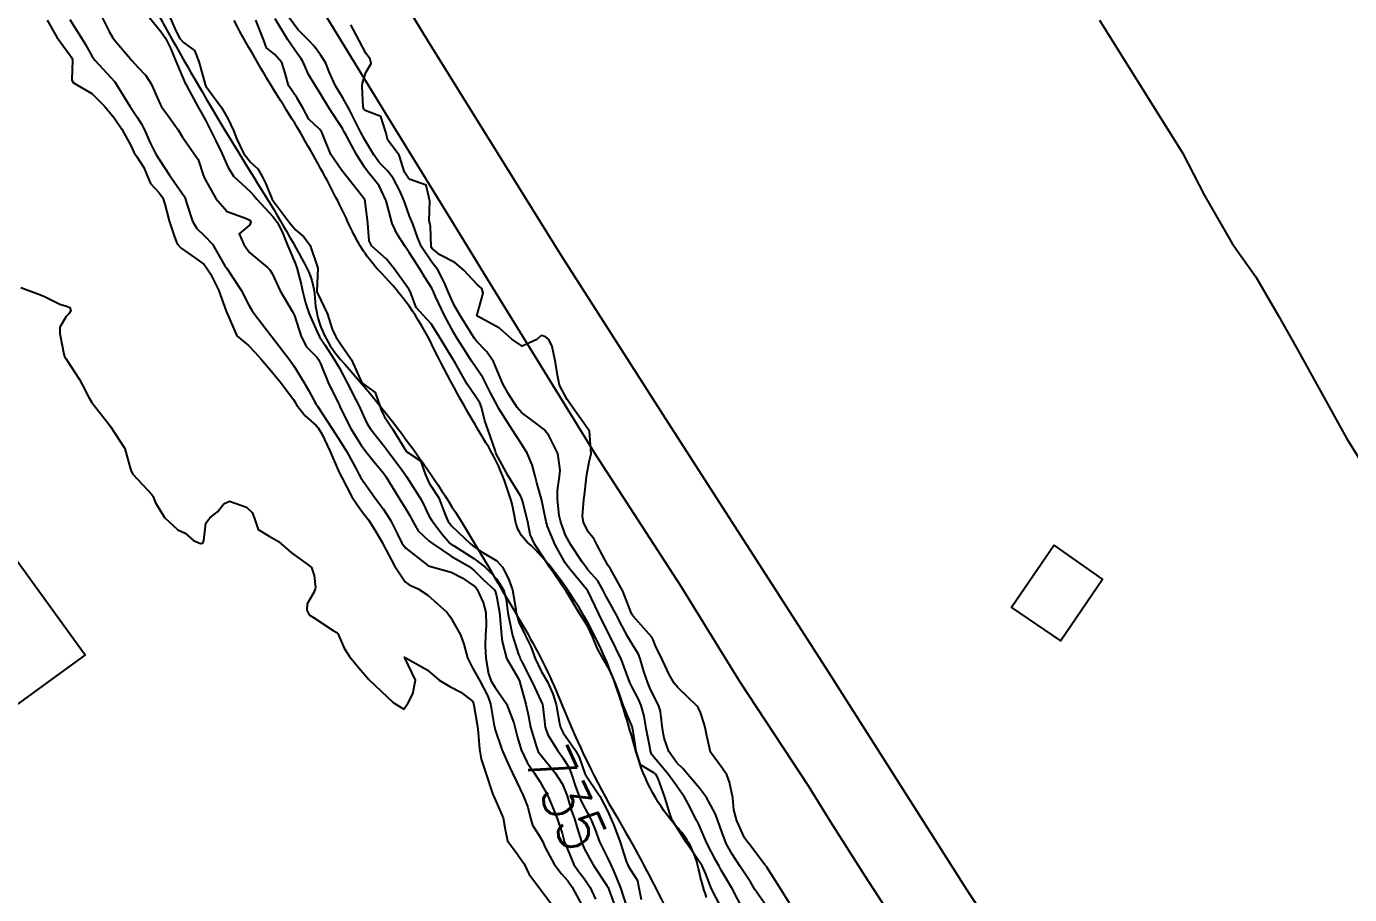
# Model space of a CAD drawing. Header units: metres. Extents: x 307586 to 320046, y 7427249 to 7434250.
# Drawn here: x 317121.1 to 317237, y 7432477.8 to 7432553.9 of the extents above; entities that cross this region are included whole.
import ezdxf
from ezdxf.enums import TextEntityAlignment as Align

# ---------------------------------------------------------------- set-up
doc = ezdxf.new("R2010")
doc.units = ezdxf.units.M
doc.header["$MEASUREMENT"] = 0
for name, color, linetype in [('Area', 45, 'Continuous'), ('Cotas', 45, 'Continuous'), ('Curvas de Nivel 1m', 11, 'Continuous'), ('Curvas de Nivel 5m', 15, 'Continuous'), ('Edificações', 30, 'Continuous'), ('Hidrografia', 140, 'Continuous'), ('Vias Primárias', 230, 'Continuous')]:
    doc.layers.add(name, color=color, linetype=linetype)
doc.styles.add('Style-STANDARD', font='STANDARD.shx')

msp = doc.modelspace()

# ---------------------------------------------------------------- linework, layer by layer
at = {"layer": 'Area'}
msp.add_polyline3d([(317215.13, 7432554.44, 736.91), (317218.62, 7432548.84, 737.04), (317222.4, 7432542.8, 736.97), (317224.34, 7432539.08, 737.02), (317226.75, 7432534.86, 737.03), (317228.84, 7432531.93, 736.95), (317230.86, 7432528.45, 736.72), (317232.38, 7432525.77, 736.79), (317236.78, 7432517.78, 737), (317244.38, 7432505.58, 736.93)], dxfattribs=at)
at = {"layer": 'Curvas de Nivel 1m', "flags": 128}
for points, elevation in [([(317131.66, 7432554.87), (317132.84, 7432553.45), (317133.25, 7432552.85), (317133.68, 7432551.98), (317134.15, 7432550.84), (317134.8, 7432549.32), (317134.95, 7432548.98), (317135.02, 7432548.83), (317135.33, 7432548.27), (317136.11, 7432546.81), (317136.34, 7432546.39), (317136.75, 7432545.67), (317137.19, 7432544.8), (317137.67, 7432543.85), (317138.19, 7432542.79), (317138.7, 7432541.58), (317139.22, 7432540.77), (317140.68, 7432539.41), (317140.99, 7432539.07), (317141.24, 7432538.75), (317142.65, 7432537.22), (317143.03, 7432536.73), (317143.47, 7432535.88), (317143.95, 7432534.72), (317144.6, 7432533.12), (317144.76, 7432532.71), (317145.15, 7432531.28), (317145.27, 7432530.7), (317145.51, 7432529.65), (317145.84, 7432528.69), (317146.53, 7432527.11), (317146.76, 7432526.68), (317147.2, 7432525.98), (317148.05, 7432524.66), (317148.49, 7432523.91), (317149.17, 7432522.65), (317149.94, 7432521.16), (317150.19, 7432520.64), (317150.45, 7432520.07), (317150.9, 7432519.1), (317151.18, 7432518.63), (317152.41, 7432517.07), (317152.78, 7432516.61), (317153.96, 7432515.02), (317154.27, 7432514.59), (317154.38, 7432514.42), (317155.54, 7432512.57), (317155.83, 7432512.05), (317156.34, 7432510.97), (317156.58, 7432510.56), (317157.49, 7432509.38), (317158.21, 7432508.54), (317158.31, 7432508.46), (317158.49, 7432508.36), (317160.29, 7432507.24), (317161.23, 7432506.51), (317161.77, 7432505.99), (317162.27, 7432505.46), (317162.89, 7432504.48), (317163.1, 7432503.64), (317163.27, 7432502.48), (317163.52, 7432501.18), (317163.67, 7432500.48), (317164.2, 7432498.81), (317164.3, 7432498.57), (317164.34, 7432498.47), (317164.49, 7432498.17), (317165.36, 7432496.45), (317165.61, 7432495.9), (317166.15, 7432494.76), (317166.29, 7432494.44), (317166.33, 7432494.25), (317166.52, 7432492.44), (317166.77, 7432491.78), (317167.61, 7432490.42), (317168.09, 7432489.74), (317168.59, 7432488.93), (317168.81, 7432488.41), (317169.2, 7432487.25), (317169.5, 7432486.4), (317169.65, 7432486.01), (317170.03, 7432485.28), (317170.54, 7432484.38), (317170.87, 7432483.53), (317171.29, 7432482.38), (317171.98, 7432480.99), (317172.29, 7432480.37), (317172.55, 7432479.78), (317173.12, 7432478.36), (317173.73, 7432476.55)], 734), ([(317122.86, 7432554.45), (317123.73, 7432552.96), (317124.82, 7432551.44), (317125.02, 7432551.15), (317125.08, 7432550.95), (317125.04, 7432549.19), (317125.18, 7432548.94), (317126.78, 7432548.01), (317127.89, 7432546.91), (317128.75, 7432545.87), (317129.43, 7432544.89), (317130.23, 7432543.38), (317130.48, 7432542.88), (317130.71, 7432542.51), (317131.34, 7432541.51), (317131.62, 7432540.87), (317131.93, 7432540.11), (317132.68, 7432539.29), (317133.01, 7432538.85), (317133.2, 7432538.31), (317133.56, 7432536.84), (317134.02, 7432535.45), (317134.28, 7432534.83), (317134.62, 7432534.44), (317135.78, 7432533.64), (317136.6, 7432533.03), (317136.79, 7432532.8), (317137.18, 7432532.2), (317137.89, 7432530.79), (317138.55, 7432528.93), (317138.62, 7432528.78), (317138.67, 7432528.66), (317139.51, 7432526.77), (317140.51, 7432525.91), (317141.09, 7432525.34), (317141.6, 7432524.74), (317142.49, 7432523.73), (317143.31, 7432522.72), (317144.46, 7432521.17), (317144.63, 7432520.89), (317144.74, 7432520.71), (317145.48, 7432519.73), (317146.44, 7432518.91), (317146.64, 7432518.68), (317146.94, 7432518.16), (317147.66, 7432516.67), (317148.39, 7432514.99), (317148.54, 7432514.66), (317148.69, 7432514.35), (317149.58, 7432512.65), (317150.34, 7432511.53), (317150.73, 7432511.03), (317151.03, 7432510.63), (317151.53, 7432509.83), (317152.27, 7432508.61), (317152.31, 7432508.52), (317153.31, 7432506.6), (317154.27, 7432505.19), (317154.61, 7432504.93), (317155.4, 7432504.57), (317156.25, 7432504.03), (317157.9, 7432502.54), (317158.24, 7432502.1), (317159.1, 7432500.53), (317159.39, 7432499.71), (317159.71, 7432498.52), (317160.18, 7432497.59), (317160.79, 7432496.5), (317161.5, 7432495.15), (317161.75, 7432494.49), (317162.07, 7432492.55), (317162.08, 7432492.49), (317162.12, 7432492.31), (317162.72, 7432490.48), (317163.22, 7432489.34), (317163.64, 7432488.47), (317164.06, 7432487.62), (317164.61, 7432486.46), (317165.01, 7432485.43), (317165.25, 7432484.45), (317165.42, 7432483.86), (317166.01, 7432482.93), (317166.3, 7432482.44), (317166.54, 7432481.89), (317167.32, 7432480.43), (317167.96, 7432479.58), (317168.51, 7432478.96), (317168.9, 7432478.41), (317169.92, 7432476.51)], 737), ([(317124.86, 7432554.5), (317125.85, 7432552.93), (317126.22, 7432552.32), (317126.82, 7432551.25), (317127.04, 7432550.92), (317128.79, 7432549.02), (317128.88, 7432548.9), (317129.04, 7432548.65), (317130.12, 7432546.89), (317130.75, 7432545.95), (317131.18, 7432545.3), (317131.38, 7432544.87), (317131.89, 7432543.69), (317132.31, 7432542.86), (317132.45, 7432542.6), (317132.71, 7432542.19), (317133.61, 7432540.84), (317134.68, 7432539.3), (317134.87, 7432539.02), (317134.96, 7432538.83), (317135.08, 7432538.41), (317135.61, 7432536.82), (317135.99, 7432536.16), (317136.63, 7432535.57), (317137.36, 7432534.79), (317138.46, 7432532.91), (317138.54, 7432532.78), (317138.59, 7432532.71), (317139.87, 7432530.77), (317140.56, 7432529.45), (317140.8, 7432529), (317140.98, 7432528.75), (317142.52, 7432526.77), (317142.55, 7432526.73), (317142.64, 7432526.61), (317144.08, 7432524.71), (317144.49, 7432524.13), (317145.37, 7432522.7), (317145.77, 7432522), (317146.45, 7432520.75), (317146.49, 7432520.68), (317146.56, 7432520.58), (317147.82, 7432518.67), (317148.42, 7432517.76), (317149.12, 7432516.65), (317150, 7432515.03), (317150.19, 7432514.64), (317150.38, 7432514.31), (317151.56, 7432512.62), (317151.9, 7432512.17), (317152.34, 7432511.59), (317152.96, 7432510.6), (317153.6, 7432509.31), (317153.96, 7432508.59), (317154.31, 7432508.13), (317156.21, 7432506.64), (317156.28, 7432506.6), (317156.38, 7432506.56), (317158.28, 7432506.03), (317159.26, 7432505.55), (317160.27, 7432504.84), (317160.44, 7432504.69), (317160.58, 7432504.52), (317161.1, 7432503.36), (317161.32, 7432502.5), (317161.37, 7432501.36), (317161.31, 7432500.5), (317161.27, 7432499.57), (317161.32, 7432498.5), (317161.55, 7432497.12), (317161.8, 7432496.49), (317162.16, 7432495.92), (317163.13, 7432494.48), (317163.79, 7432492.81), (317163.87, 7432492.47), (317164.11, 7432491.54), (317164.43, 7432490.46), (317164.96, 7432489.34), (317165.56, 7432488.45), (317166.06, 7432487.69), (317166.75, 7432486.43), (317167.29, 7432485.16), (317167.57, 7432484.42), (317168.01, 7432483.14), (317168.16, 7432482.57), (317168.2, 7432482.42), (317168.33, 7432482.08), (317169.04, 7432480.4), (317169.42, 7432479.85), (317169.96, 7432479.16), (317170.47, 7432478.38), (317170.95, 7432477.37)], 736), ([(317133.57, 7432554.84), (317134.16, 7432553.52), (317134.51, 7432552.83), (317134.83, 7432552.47), (317135.78, 7432551.78), (317136.18, 7432550.81), (317136.3, 7432550.3), (317136.71, 7432548.8), (317136.79, 7432548.64), (317138.16, 7432546.79), (317138.75, 7432545.77), (317139.2, 7432544.78), (317139.49, 7432544.01), (317140.09, 7432542.77), (317140.71, 7432541.99), (317141.35, 7432541.4), (317141.73, 7432540.74), (317142.04, 7432540.09), (317142.59, 7432538.73), (317142.67, 7432538.59), (317144.09, 7432536.72), (317144.64, 7432536.06), (317145.38, 7432535.44), (317145.94, 7432534.69), (317146.59, 7432532.68), (317146.52, 7432530.68), (317146.52, 7432530.63), (317146.57, 7432530.49), (317147.44, 7432528.67), (317147.86, 7432527.34), (317148.17, 7432526.66), (317148.52, 7432526.16), (317149.55, 7432524.65), (317150.47, 7432522.64), (317151.64, 7432521.8), (317152.04, 7432520.62), (317152.13, 7432520.29), (317152.44, 7432519.67), (317153.15, 7432518.6), (317154.34, 7432516.66), (317154.39, 7432516.59), (317154.4, 7432516.58), (317155.61, 7432515.79), (317156.03, 7432514.57), (317156.37, 7432513.83), (317157.22, 7432512.55), (317157.74, 7432511.15), (317158, 7432510.54), (317158.33, 7432510.1), (317159.99, 7432508.52), (317160.31, 7432508.26), (317161.08, 7432507.73), (317162.29, 7432507.04), (317162.79, 7432506.48), (317163.32, 7432505.44), (317163.68, 7432504.48), (317163.95, 7432502.77), (317163.99, 7432502.47), (317164.23, 7432501.66), (317164.82, 7432500.46), (317165.26, 7432499.51), (317165.64, 7432498.45), (317166.18, 7432497.35), (317166.74, 7432496.43), (317167.21, 7432495.37), (317167.5, 7432494.43), (317167.79, 7432492.76), (317167.87, 7432492.42), (317168.12, 7432491.95), (317169.19, 7432490.4), (317169.51, 7432489.82), (317170.02, 7432488.39), (317170.07, 7432488.26), (317171.32, 7432486.38), (317172.03, 7432485.04), (317172.32, 7432484.37), (317172.54, 7432483.85), (317173.1, 7432482.36), (317173.64, 7432480.69), (317173.77, 7432480.35), (317173.97, 7432479.98), (317174.61, 7432478.99), (317174.74, 7432478.34), (317174.94, 7432477.33)], 733), ([(317181.93, 7432476.69), (317181.1, 7432478.26), (317180.58, 7432479.65), (317180.28, 7432480.27), (317179.98, 7432480.74), (317178.91, 7432482.29), (317178.56, 7432482.85), (317178.02, 7432483.72), (317177.67, 7432484.3), (317177.46, 7432484.88), (317177.01, 7432486.31), (317176.44, 7432487.94), (317176.24, 7432488.32), (317176.07, 7432488.45), (317174.89, 7432489.15), (317174.52, 7432490.34), (317174.21, 7432492.26), (317174.19, 7432492.35), (317174.18, 7432492.41), (317174.13, 7432492.57), (317173.38, 7432494.36), (317173, 7432495.51), (317172.68, 7432496.36), (317172.18, 7432497.46), (317171.64, 7432498.38), (317171.12, 7432499.3), (317170.69, 7432500.39), (317170.23, 7432501.33), (317169.53, 7432502.41), (317168.46, 7432504.22), (317168.33, 7432504.42), (317168.26, 7432504.52), (317166.94, 7432506.43), (317166.3, 7432507.45), (317165.62, 7432508.45), (317165.22, 7432509.35), (317165, 7432510.46), (317164.53, 7432512.29), (317164.48, 7432512.47), (317164.45, 7432512.56), (317164.37, 7432512.74), (317163.28, 7432514.48), (317162.4, 7432516.09), (317162.26, 7432516.35), (317162.21, 7432516.49), (317162.16, 7432516.74), (317161.54, 7432518.5), (317161.25, 7432519.31), (317160.94, 7432520.51), (317160.81, 7432520.87), (317160.46, 7432521.42), (317159.68, 7432522.53), (317158.65, 7432524.39), (317158.56, 7432524.54), (317158.5, 7432524.63), (317157.32, 7432526.55), (317156.54, 7432527.82), (317155.84, 7432528.57), (317155.23, 7432529.25), (317154.72, 7432530.59), (317154.68, 7432530.69), (317154.58, 7432530.86), (317153.31, 7432532.6), (317152.61, 7432533.47), (317151.32, 7432534.63), (317151.1, 7432535.1), (317150.99, 7432536.63), (317150.76, 7432538.55), (317150.74, 7432538.64), (317150.72, 7432538.69), (317150.67, 7432538.76), (317149.18, 7432540.66), (317148.7, 7432541.25), (317147.75, 7432542.67), (317147.08, 7432544.34), (317146.93, 7432544.68), (317146.75, 7432544.89), (317145.82, 7432545.76), (317145.3, 7432546.7), (317144.78, 7432547.61), (317144.04, 7432548.72), (317143.74, 7432549.78), (317143.43, 7432550.72), (317142.82, 7432551.44), (317142.1, 7432552.02), (317141.84, 7432552.74), (317141.17, 7432554.44)], 733), ([(317183.92, 7432476.35), (317182.96, 7432478.24), (317181.97, 7432479.91), (317181.77, 7432480.25), (317181.48, 7432480.76), (317180.71, 7432482.26), (317180.02, 7432483.85), (317179.89, 7432484.14), (317179.81, 7432484.27), (317179.21, 7432485.45), (317178.74, 7432486.29), (317178.06, 7432487.28), (317177.32, 7432488.31), (317176.09, 7432489.79), (317175.84, 7432490.07), (317175.76, 7432490.33), (317175.7, 7432490.73), (317175.39, 7432492.33), (317175.2, 7432493.4), (317174.96, 7432494.34), (317174.72, 7432494.91), (317174.16, 7432495.95), (317173.96, 7432496.35), (317173.84, 7432496.68), (317173.22, 7432498.36), (317172.25, 7432500.33), (317172.23, 7432500.37), (317172.21, 7432500.41), (317171.24, 7432502.39), (317170.91, 7432503.05), (317170.26, 7432504.4), (317168.6, 7432506.42), (317168.29, 7432506.84), (317167.41, 7432508.43), (317166.74, 7432510.03), (317166.62, 7432510.44), (317166.35, 7432511.74), (317166.2, 7432512.44), (317165.81, 7432513.88), (317165.65, 7432514.45), (317165.38, 7432515.44), (317164.94, 7432516.46), (317164.42, 7432517.31), (317163.68, 7432518.48), (317162.45, 7432520.42), (317162.43, 7432520.47), (317162.42, 7432520.49), (317161.73, 7432521.76), (317161.37, 7432522.51), (317161.07, 7432523.1), (317160.49, 7432523.95), (317160.1, 7432524.52), (317159.34, 7432525.7), (317158.81, 7432526.54), (317158.53, 7432527.01), (317157.71, 7432528.55), (317156.93, 7432530.2), (317156.77, 7432530.56), (317156.58, 7432530.93), (317155.95, 7432531.93), (317155.56, 7432532.58), (317154.62, 7432534.07), (317154.26, 7432534.59), (317153.56, 7432535.67), (317153.11, 7432536.61), (317152.67, 7432538.29), (317152.58, 7432538.61), (317151.97, 7432539.9), (317151.42, 7432540.63), (317151.08, 7432541.02), (317150.7, 7432541.54), (317150, 7432542.65), (317149.11, 7432544.29), (317148.91, 7432544.66), (317148.75, 7432544.93), (317147.61, 7432546.67), (317146.78, 7432548.07), (317146.4, 7432548.69), (317145.79, 7432549.68), (317145.34, 7432550.7), (317145.15, 7432551.04), (317144.82, 7432551.49), (317143.98, 7432552.72), (317142.86, 7432554.55)], 734), ([(317187.94, 7432477), (317187.22, 7432478.19), (317185.97, 7432480.17), (317185.96, 7432480.19), (317185.8, 7432480.37), (317184.41, 7432482.22), (317184.22, 7432482.45), (317184.01, 7432482.75), (317183.32, 7432484.24), (317183.08, 7432485.19), (317182.98, 7432486.24), (317182.69, 7432487.62), (317182.45, 7432488.25), (317182.08, 7432488.81), (317181.01, 7432490.26), (317180.69, 7432491.69), (317180.6, 7432492.27), (317180.51, 7432492.65), (317180.14, 7432493.73), (317179.98, 7432494.12), (317179.86, 7432494.28), (317178.16, 7432495.93), (317177.85, 7432496.3), (317177.41, 7432497.07), (317176.83, 7432498.31), (317176.21, 7432499.58), (317176, 7432500.11), (317175.88, 7432500.33), (317174.24, 7432502.19), (317174.13, 7432502.35), (317174.04, 7432502.56), (317173.35, 7432504.36), (317172.28, 7432506.28), (317172.25, 7432506.34), (317172.22, 7432506.37), (317172.01, 7432506.65), (317171.1, 7432508.39), (317170.84, 7432508.92), (317170.32, 7432509.54), (317169.88, 7432510.4), (317169.8, 7432510.95), (317169.93, 7432512.4), (317169.99, 7432512.78), (317170.16, 7432514.4), (317170.18, 7432514.6), (317170.4, 7432515.72), (317170.55, 7432516.4), (317170.43, 7432518.4), (317168.97, 7432520.41), (317168.46, 7432521.18), (317167.8, 7432522.43), (317167.6, 7432523.32), (317167.43, 7432524.43), (317167.14, 7432525.81), (317166.85, 7432526.44), (317166.53, 7432526.7), (317166.19, 7432526.78), (317165.8, 7432526.45), (317164.52, 7432525.85), (317163.62, 7432526.48), (317162.54, 7432527.44), (317160.55, 7432528.52), (317161.1, 7432530.51), (317160.97, 7432530.91), (317160.58, 7432531.27), (317159.39, 7432532.53), (317158.6, 7432533.18), (317157.31, 7432533.85), (317156.62, 7432534.42), (317156.55, 7432534.56), (317156.47, 7432536.39), (317156.44, 7432536.56), (317156.36, 7432536.85), (317156.41, 7432538.56), (317156.09, 7432539.97), (317154.69, 7432540.47), (317154.54, 7432540.59), (317154.2, 7432541.1), (317153.72, 7432542.6), (317152.73, 7432543.91), (317152.56, 7432544.61), (317152.13, 7432545.99), (317150.76, 7432546.52), (317150.64, 7432546.64), (317150.56, 7432546.85), (317150.49, 7432548.64), (317150.52, 7432548.92), (317150.8, 7432549.84), (317151.29, 7432550.63), (317151.19, 7432551.01), (317150.82, 7432551.56), (317150.22, 7432552.65), (317149.49, 7432554.02)], 736), ([(317120.57, 7432531), (317122.04, 7432530.45), (317122.57, 7432530.23), (317123.97, 7432529.54), (317124.56, 7432529.35), (317124.86, 7432529.25), (317124.95, 7432528.94), (317124.79, 7432528.71), (317124.55, 7432528.46), (317123.98, 7432527.51), (317123.97, 7432526.96), (317124.32, 7432525.14), (317124.39, 7432524.95), (317124.5, 7432524.77), (317125.72, 7432522.93), (317125.98, 7432522.44), (317126.46, 7432521.48), (317126.8, 7432520.92), (317128.06, 7432519.28), (317128.36, 7432518.9), (317128.43, 7432518.82), (317129.68, 7432516.89), (317130.19, 7432515.08), (317130.24, 7432514.88), (317130.38, 7432514.62), (317132.04, 7432512.85), (317132.16, 7432512.66), (317132.35, 7432512.16), (317133.15, 7432510.84), (317134.32, 7432509.76), (317134.96, 7432509.46), (317135.71, 7432508.81), (317136.31, 7432508.56), (317136.52, 7432508.58), (317136.62, 7432508.8), (317136.78, 7432510.34), (317137.12, 7432510.79), (317137.81, 7432511.32), (317138.35, 7432512.03), (317138.87, 7432512.25), (317140.34, 7432511.73), (317140.85, 7432511.27), (317141.04, 7432510.75), (317141.36, 7432509.78), (317142.32, 7432509.19), (317143.16, 7432508.72), (317144.3, 7432507.74), (317145.76, 7432506.69), (317146.04, 7432506.44), (317146.27, 7432505.73), (317146.39, 7432504.68), (317146.38, 7432504.56), (317146.26, 7432504.25), (317145.67, 7432503.26), (317145.64, 7432502.69), (317145.85, 7432502.3), (317146.23, 7432502.05), (317147.95, 7432500.93), (317148.21, 7432500.77), (317148.28, 7432500.73), (317148.34, 7432500.66), (317148.91, 7432499.36), (317149.39, 7432498.64), (317150.18, 7432497.65), (317151.08, 7432496.62), (317152.15, 7432495.61), (317153.2, 7432494.6), (317154.13, 7432494.03), (317154.53, 7432494.58), (317154.94, 7432495.37), (317155.17, 7432496.57), (317154.19, 7432498.59), (317156.18, 7432497.48), (317157.25, 7432496.55), (317158.16, 7432496.02), (317159.13, 7432495.5), (317160.15, 7432494.72), (317160.25, 7432494.51), (317160.29, 7432494.36), (317160.59, 7432492.51), (317160.65, 7432491.97), (317160.76, 7432490.5), (317160.93, 7432489.65), (317161.29, 7432488.5), (317161.92, 7432486.62), (317161.97, 7432486.49), (317162.04, 7432486.35), (317162.86, 7432484.48), (317163.02, 7432483.48), (317163.22, 7432482.48), (317163.99, 7432481.44), (317164.7, 7432480.46), (317165.1, 7432479.59), (317165.95, 7432478.44), (317167.46, 7432476.42)], 738)]:
    msp.add_lwpolyline(points, dxfattribs=dict(at, elevation=elevation))
at = {"layer": 'Curvas de Nivel 5m', "elevation": 735, "flags": 128}
for points in [[(317127.58, 7432554.91), (317128.3, 7432553.44), (317128.62, 7432552.9), (317128.83, 7432552.63), (317130.32, 7432550.88), (317130.81, 7432550.33), (317131.53, 7432549.6), (317132, 7432548.86), (317132.77, 7432547.08), (317132.9, 7432546.85), (317133.33, 7432546.27), (317134.37, 7432544.83), (317134.73, 7432544.17), (317135.71, 7432542.82), (317136.12, 7432542.22), (317136.58, 7432540.8), (317136.61, 7432540.72), (317136.69, 7432540.53), (317137.65, 7432538.79), (317138.66, 7432537.67), (317140.35, 7432537.06), (317140.65, 7432536.9), (317140.73, 7432536.76), (317140.64, 7432536.48), (317139.7, 7432535.7), (317140.1, 7432534.77), (317140.61, 7432534.07), (317142.18, 7432532.74), (317142.4, 7432532.55), (317142.59, 7432532.24), (317143.29, 7432530.72), (317144.35, 7432528.92), (317144.48, 7432528.71), (317144.55, 7432528.54), (317145.15, 7432526.7), (317145.62, 7432525.8), (317146.5, 7432524.88), (317146.66, 7432524.68), (317146.84, 7432524.34), (317147.5, 7432522.67), (317148.45, 7432520.76), (317148.5, 7432520.66), (317148.54, 7432520.57), (317149.47, 7432518.65), (317150.41, 7432517.18), (317150.81, 7432516.63), (317151.5, 7432515.73), (317152.38, 7432514.7), (317152.45, 7432514.61), (317152.57, 7432514.42), (317153.66, 7432512.6), (317154.34, 7432511.53), (317154.7, 7432510.95), (317154.87, 7432510.58), (317155.4, 7432509.65), (317156.32, 7432508.79), (317156.64, 7432508.56), (317158.3, 7432507.45), (317159.88, 7432506.52), (317160.28, 7432506.21), (317161.13, 7432505.37), (317162.08, 7432504.49), (317162.16, 7432504.38), (317162.26, 7432503.96), (317162.52, 7432502.49), (317162.55, 7432502.17), (317162.69, 7432500.49), (317162.75, 7432499.94), (317163.14, 7432498.48), (317164.17, 7432496.74), (317164.29, 7432496.47), (317164.68, 7432494.99), (317164.84, 7432494.46), (317165.07, 7432493.4), (317165.24, 7432492.45), (317165.73, 7432490.81), (317165.85, 7432490.44), (317165.93, 7432490.28), (317166.09, 7432490.07), (317167.4, 7432488.43), (317168.06, 7432487.44), (317168.47, 7432486.41), (317168.82, 7432485.2), (317169.09, 7432484.4), (317169.32, 7432483.71), (317169.72, 7432482.39), (317169.99, 7432481.73), (317170.74, 7432480.38), (317171.95, 7432478.56), (317172.06, 7432478.37), (317172.11, 7432478.21), (317172.77, 7432476.36)], [(317185.93, 7432476.74), (317184.92, 7432478.22), (317184.55, 7432478.81), (317183.97, 7432479.7), (317183.62, 7432480.23), (317182.92, 7432481.31), (317182.39, 7432482.25), (317182.01, 7432483.25), (317181.68, 7432484.25), (317181.43, 7432484.86), (317180.67, 7432486.26), (317180.06, 7432487.08), (317179.04, 7432488.29), (317178.59, 7432488.81), (317178.08, 7432489.31), (317177.37, 7432490.31), (317176.95, 7432491.47), (317176.82, 7432492.31), (317176.64, 7432493.81), (317176.5, 7432494.32), (317176.15, 7432494.99), (317175.71, 7432495.88), (317175.52, 7432496.33), (317175.18, 7432497.33), (317174.9, 7432498.34), (317174.7, 7432498.84), (317174.21, 7432499.63), (317173.77, 7432500.35), (317173.29, 7432501.29), (317172.73, 7432502.37), (317172.25, 7432503.24), (317171.84, 7432503.96), (317171.65, 7432504.38), (317171.16, 7432505.27), (317170.28, 7432506.24), (317170.14, 7432506.4), (317169.73, 7432506.97), (317168.78, 7432508.42), (317168.32, 7432509.27), (317167.89, 7432510.42), (317167.77, 7432511), (317167.62, 7432512.43), (317167.61, 7432513.19), (317167.78, 7432514.43), (317167.84, 7432514.97), (317167.64, 7432516.43), (317166.85, 7432518.01), (317166.54, 7432518.44), (317166.43, 7432518.55), (317165.36, 7432519.37), (317164.45, 7432520.04), (317164.07, 7432520.47), (317163.34, 7432521.61), (317162.84, 7432522.49), (317162.49, 7432523.32), (317162.16, 7432524.16), (317161.99, 7432524.5), (317161.39, 7432525.38), (317160.52, 7432526.3), (317160.34, 7432526.52), (317159.99, 7432527.07), (317159.07, 7432528.53), (317158.56, 7432529.46), (317158.06, 7432530.55), (317157.67, 7432531.46), (317157.12, 7432532.55), (317156.6, 7432533.22), (317155.68, 7432534.57), (317155.37, 7432535.32), (317154.93, 7432536.59), (317154.65, 7432537.26), (317154.16, 7432538.6), (317153.8, 7432539.48), (317153.21, 7432540.6), (317152.7, 7432541.22), (317152.01, 7432541.92), (317151.52, 7432542.63), (317150.73, 7432543.96), (317150.34, 7432544.64), (317149.94, 7432545.46), (317149.36, 7432546.65), (317148.78, 7432547.64), (317148.15, 7432548.67), (317147.58, 7432549.9), (317147.3, 7432550.68), (317146.82, 7432551.41), (317146.29, 7432552.15), (317145.79, 7432552.7), (317144.85, 7432553.63), (317144.03, 7432554.72)]]:
    msp.add_lwpolyline(points, dxfattribs=at)
at = {"layer": 'Edificações'}
for points in [[(317107.41, 7432524.69), (317087.66, 7432510.31), (317106.51, 7432484.42), (317126.2, 7432498.76)], [(317211.15, 7432508.39), (317207.42, 7432502.93), (317211.71, 7432500), (317215.4, 7432505.41)]]:
    msp.add_lwpolyline(points, close=True, dxfattribs=at)
at = {"layer": 'Hidrografia'}
msp.add_lwpolyline([(317063.26, 7432665.26, -0.001049), (317074.48, 7432646.88, -0.020533), (317084.29, 7432629.13, 0.049595), (317097.06, 7432608.89, -0.045003), (317111.15, 7432587, 0.060677), (317125.8, 7432565.74, -0.059762), (317130.28, 7432559.26, 0.018577), (317141, 7432540.66, -0.014671), (317145.47, 7432533.04, -0.110046), (317146.33, 7432530.08, 0.169306), (317148.6, 7432524.68, -0.047465), (317159.24, 7432510.35, -0.004616), (317164.8, 7432500.97, -0.036268), (317168.02, 7432494.35, 0.036978), (317172.8, 7432484.58, -0.033589), (317180.55, 7432468.98, 0.065994), (317186.81, 7432458.2, -0.03036), (317193.15, 7432448.86, -0.11131), (317194.17, 7432445.73, 0.132995), (317195.89, 7432441.12, -0.044296), (317204.58, 7432426.4, 0.073104), (317213.2, 7432413.55, -0.048899), (317221.34, 7432402.59, 0.044577), (317229.32, 7432391.65, -0.075716)], format="xyb", dxfattribs=at)
at = {"layer": 'Hidrografia', "elevation": 735.42}
msp.add_lwpolyline([(317180.68, 7432477.51, -0.033974), (317179.98, 7432480.02, 0.134139), (317178.18, 7432483.58, -0.117669), (317174.51, 7432490.26, 0.012158), (317172.98, 7432495.35, 0.083326), (317167.42, 7432505.98, 0.046203), (317164.96, 7432508.67, -0.166494), (317163.94, 7432510.52, 0.094403), (317161.34, 7432517.39, -0.023009), (317156.56, 7432526.07, 0.07914), (317152.2, 7432532.22, -0.083805), (317149.64, 7432535.91, 0.01239), (317147.28, 7432540.64, 0.018608), (317143.61, 7432546.95, -0.017171), (317139.26, 7432554.4, 0.093092)], format="xyb", dxfattribs=at)
at = {"layer": 'Vias Primárias'}
msp.add_lwpolyline([(317273.56, 7432416.7), (317273.55, 7432416.7), (317273.55, 7432416.7, -0.049564), (317263.76, 7432419.59), (317255.62, 7432423.47), (317245.71, 7432429.46), (317240.02, 7432433.85), (317232.62, 7432440.67), (317225.72, 7432447.91), (317219.07, 7432455.82), (317212.23, 7432464.98), (317203.67, 7432477.91), (317191.39, 7432497.24), (317177.34, 7432519.1), (317167.96, 7432533.77), (317156.2, 7432552.7), (317148.09, 7432566.01), (317137.53, 7432583.81), (317132.9, 7432591.36), (317119.83, 7432612.59), (317096.45, 7432650.67), (317081.32, 7432674.75)], format="xyb", dxfattribs=at)
msp.add_lwpolyline([(317273.56, 7432416.7), (317273.55, 7432416.7), (317273.55, 7432416.7, -0.049564), (317263.76, 7432419.59), (317255.62, 7432423.47), (317245.71, 7432429.46), (317240.02, 7432433.85), (317232.62, 7432440.67), (317225.72, 7432447.91), (317219.07, 7432455.82), (317212.23, 7432464.98), (317203.67, 7432477.91), (317191.39, 7432497.24), (317177.34, 7432519.1), (317167.96, 7432533.77), (317156.2, 7432552.7), (317148.09, 7432566.01), (317137.53, 7432583.81), (317132.9, 7432591.36), (317119.83, 7432612.59), (317096.45, 7432650.67), (317081.32, 7432674.75)], format="xyb", dxfattribs=at)
msp.add_lwpolyline([(317147.39, 7432554.68), (317152.49, 7432546.33), (317158.25, 7432536.95), (317161.69, 7432531.39), (317170.87, 7432516.45), (317178.42, 7432504.82), (317183.6, 7432496.42), (317189.63, 7432487.26), (317191.55, 7432484.13), (317194.56, 7432479.41), (317199.39, 7432471.97), (317205.1, 7432462.75), (317209.59, 7432455.35), (317213.83, 7432448.56), (317219.64, 7432438.89), (317223.35, 7432432.98), (317228.17, 7432425.11), (317232.73, 7432417.27), (317240.42, 7432403.61)], dxfattribs=at)
msp.add_lwpolyline([(317147.39, 7432554.68), (317152.49, 7432546.33), (317158.25, 7432536.95), (317161.69, 7432531.39), (317170.87, 7432516.45), (317178.42, 7432504.82), (317183.6, 7432496.42), (317189.63, 7432487.26), (317191.55, 7432484.13), (317194.56, 7432479.41), (317199.39, 7432471.97), (317205.1, 7432462.75), (317209.59, 7432455.35), (317213.83, 7432448.56), (317219.64, 7432438.89), (317223.35, 7432432.98), (317228.17, 7432425.11), (317232.73, 7432417.27), (317240.42, 7432403.61)], dxfattribs=at)

# ---------------------------------------------------------------- texts
at = {"layer": 'Cotas', "style": 'Style-STANDARD'}
msp.add_text('735', height=4, rotation=294.5559, dxfattribs=at).set_placement((317168.35, 7432486.23, 735), align=Align.MIDDLE_CENTER)

doc.saveas('drawing.dxf')
